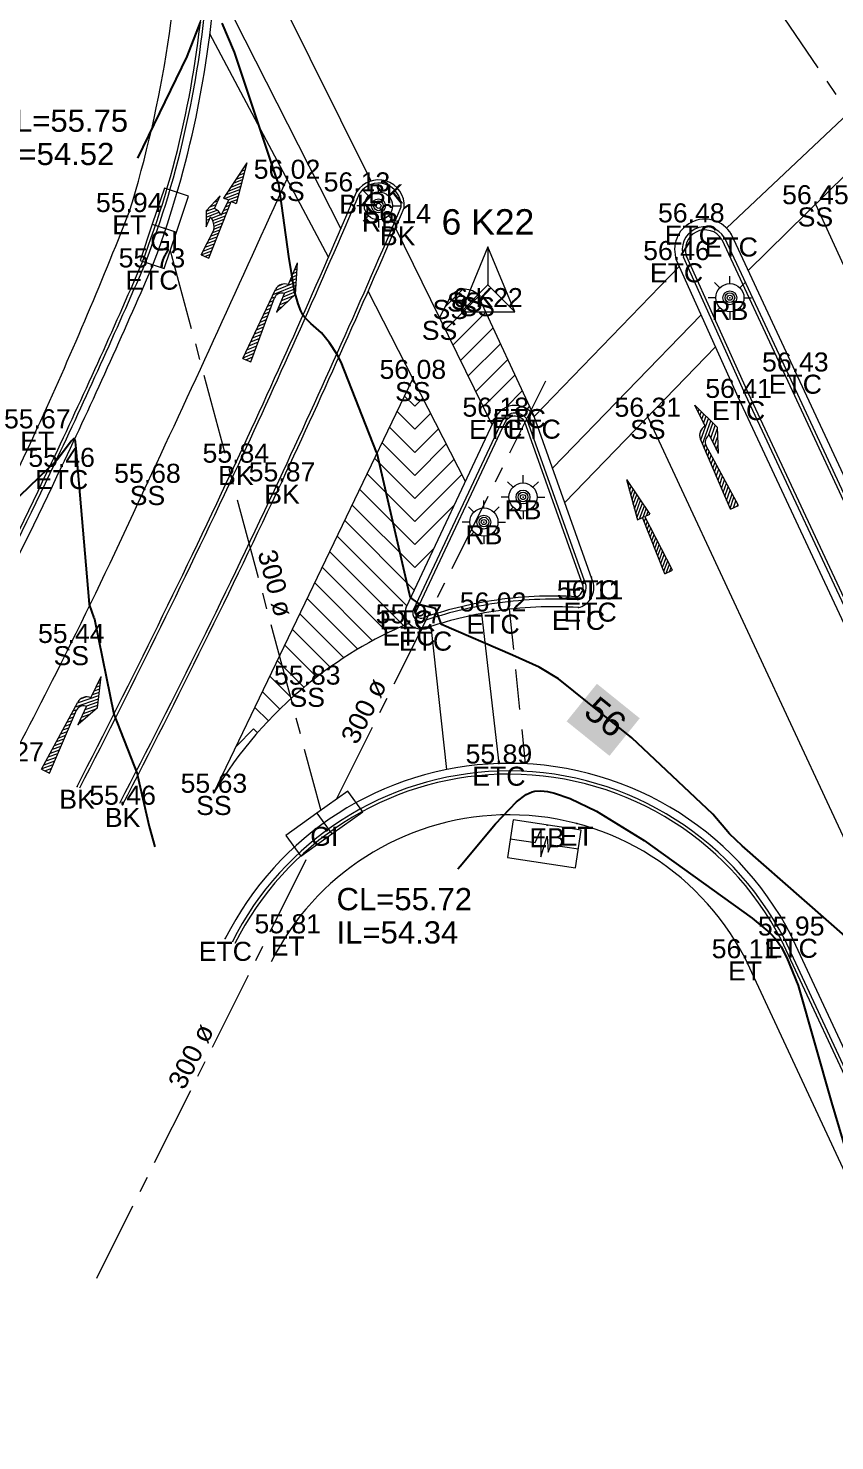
# Model space of a CAD drawing. Header units: metres. Extents: x -244 to 200, y -283 to 282.
# Drawn here: x -154.9 to -123.2, y -94.2 to -38.6 of the extents above; entities that cross this region are included whole.
import ezdxf
from ezdxf.enums import TextEntityAlignment as Align

# ---------------------------------------------------------------- set-up
doc = ezdxf.new("R2010")
doc.units = ezdxf.units.M
doc.linetypes.add('CENTER', pattern=[50.800000000000004, 31.75, -6.35, 6.35, -6.35])
doc.linetypes.add('DASHED2', pattern=[9.524999999999999, 6.35, -3.175])
for name, color, linetype, lineweight in [('CONTOURS', 1, 'Continuous', 0), ('CONTOURS @ 1', 1, 'Continuous', 0), ('CONTROL', 7, 'Continuous', 0), ('DESCRIPTIONS', 1, 'Continuous', 0), ('ELECTRICAL', 3, 'Continuous', 0), ('LEVELS', 1, 'Continuous', 0), ('POINTS', 1, 'Continuous', 0), ('ROAD_PAINT', 12, 'Continuous', 0), ('ROADS', 5, 'Continuous', 0), ('STORM_WATER', 1, 'Continuous', 0), ('SW_TEXT', 10, 'Continuous', 0)]:
    doc.layers.add(name, color=color, linetype=linetype, lineweight=lineweight)
doc.styles.add('Arial', font='arial.ttf', dxfattribs={"height": 1.68})
doc.styles.add('DEFAULT$0$', font='Arial', dxfattribs={"height": 2.4})

msp = doc.modelspace()

# ---------------------------------------------------------------- hatches: boundary and pattern name
at = {"layer": 'ROAD_PAINT', "linetype": 'Continuous', "lineweight": 0}
h = msp.add_hatch(dxfattribs=at)
h.set_pattern_fill('LT124 RAILW', color=2, scale=0.4999999999999992, style=0)
h.set_pattern_definition([(45, (0, 0), (1.110223024625155e-16, 0.9071423681210233), [8.980258899999987, -8.980258899999987]), (135, (0, 0), (-1.110223024625155e-16, -0.9071423681210233), [8.980258899999987, -8.980258899999987])])
edge = h.paths.add_edge_path(flags=0)
edge.add_line((-138.7249052482585, -50.03393966751173), (-136.6594586922748, -54.24195728338464))
edge.add_line((-136.6594586922748, -54.24195728338466), (-136.512605248332, -53.92973966710269))
edge.add_arc((-135.7525660339163, -54.36332490603588), 0.8750175808922274, 78.94666040782931, 150.296216223342, ccw=False)
edge.add_arc((-135.7525660339163, -54.3633249060358), 0.8750175808921522, 30.316283983040307, 78.94666040782641, ccw=False)
edge.add_line((-134.9972052483353, -53.92163966689259), (-137.2414052484528, -49.10073966812342))
edge.add_arc((-137.7205500734917, -49.63744726088156), 0.7194684172955766, 48.24316844879576, 143.5543310239629)
edge.add_line((-138.2993052483725, -49.21003966731951), (-138.7249052482585, -50.03393966751173))
at = {"layer": 'ROAD_PAINT', "linetype": 'Continuous', "lineweight": 0, "ltscale": 0.1}
h = msp.add_hatch(dxfattribs=at)
h.set_pattern_fill('LT124 RAILW', color=2, scale=0.5, style=0)
h.set_pattern_definition([(45, (0, 0), (1.110223024625157e-16, 0.9071423681210248), [8.9802589, -8.9802589]), (135, (0, 0), (-1.110223024625157e-16, -0.9071423681210248), [8.9802589, -8.9802589])])
edge = h.paths.add_edge_path(flags=0)
edge.add_line((-147.6073052482534, -68.7330396687612), (-139.7764052483544, -52.44363966723904))
edge.add_line((-139.7764052483544, -52.44363966723905), (-137.7092522285749, -56.47386977172552))
edge.add_line((-137.7092522285749, -56.47386977172552), (-140.0398052484016, -61.42873966740444))
edge.add_arc((-139.4454615717853, -61.65156951199062), 0.6347421094996513, 159.4480990928167, 220.5163993760399)
edge.add_arc((-133.5948024572563, -77.11227240246156), 16.32671968502015, 112.8241539888238, 129.2858108111243)
edge.add_arc((-133.5948024572568, -77.11227240246036), 16.32671968501891, 129.2858108111255, 149.1213110207184)

# ---------------------------------------------------------------- linework, layer by layer
at = {"layer": 'CONTOURS', "color": 1, "linetype": 'Continuous', "lineweight": -3, "flags": 128}
for points in [[(-148.1478938801301, -38.4056441844441), (-148.6727665428989, -39.75179672706872), (-150.6137378195563, -43.74940255144611)], [(-121.908464466338, -75.1220311424695), (-126.8150369895884, -70.81774819875136), (-127.3104039460304, -70.34394431952387), (-127.9592190233598, -69.57763654645532), (-131.1599480275763, -66.57227050885558), (-134.0462526864212, -64.24739718483761), (-134.7971597420911, -63.78541505848989), (-135.8470514459768, -63.31924928305671), (-138.6533182192215, -62.1072488729842), (-138.8863019875571, -61.48538205865771), (-139.4784101325204, -61.3375796508044), (-139.8098092699802, -61.08633638126776), (-139.8666111618077, -61.06052055442706), (-139.9072087816021, -60.90634909644723), (-141.1860023577901, -55.37580469623208), (-141.203731687885, -55.33024320006371), (-142.5921380796426, -51.78443619748577), (-142.7495819079195, -51.47963482374325), (-143.0615520734136, -51.02147360192612), (-143.3772542043444, -50.62751364801079), (-143.788846082447, -50.25881092436612), (-144.0386108555977, -50.01423816988245), (-144.1117656021452, -49.91766940709203), (-144.1878067368525, -49.7670387942344), (-144.2938246669655, -49.48850927595049), (-144.4291280517864, -48.99249923508614), (-144.6614462029902, -47.62597501650453), (-145.0551020183703, -44.78119878331199), (-145.1441467768309, -44.54659301834181), (-146.7920766778989, -39.57925761770457), (-147.2774666266632, -38.4374587922357)], [(-138.0105097280903, -71.72379069495946), (-137.9122344643547, -71.62126367213205), (-136.5253544191364, -69.95346379466355), (-135.699351743664, -69.08809465169907), (-135.317011363768, -68.80291611980647), (-135.0834682085479, -68.69508561491966), (-134.9747372274215, -68.67038255184889), (-134.7383232909633, -68.65925370901823), (-134.4783897675079, -68.68433485738933), (-134.1970412430237, -68.74306282354519), (-133.5785175348283, -68.95120650995523), (-132.542734114104, -69.45169380260631), (-130.6687398552458, -70.61701902002096), (-126.4223371251719, -73.67349986173213), (-125.7205805471604, -74.24896508734673), (-125.4840713129233, -74.49379910156131), (-125.2784928902402, -74.79503592383116), (-125.0467297610085, -75.23498567286879), (-124.6108147268533, -76.31431400030851), (-123.2965365860218, -80.91700963675976), (-121.9572152710898, -85.41584971221164)]]:
    msp.add_lwpolyline(points, dxfattribs=at)
at = {"layer": 'CONTOURS', "color": 6, "linetype": 'Continuous', "lineweight": -3, "flags": 128}
for points in [[(-152.3146040317588, -61.84304352337494), (-152.5029104572532, -61.32616571057588), (-152.5189932751164, -61.15359617304057), (-153.0241778328054, -55.18039843579754), (-153.0501646969788, -54.91863328451291), (-153.0672103934703, -54.84973564278334), (-153.0775061889217, -54.82542978134006), (-153.0890998636605, -54.80870913621038), (-153.1020783535641, -54.80019113887101), (-153.1155951470791, -54.8000370436348), (-153.1320273479433, -54.80660544196144), (-153.1511505908857, -54.81939169717953), (-153.1727405106431, -54.83789117028937), (-153.2224229195999, -54.8900112202391), (-153.3740902181162, -55.08496801787987), (-153.7770185374029, -55.63051422778517), (-155.2471627106425, -57.04304736573249), (-156.4938364893897, -58.18721268279478)], [(-152.3146040317588, -61.84304352337494), (-152.2905282692373, -61.96416906779632), (-151.5425544586615, -65.64099608175457), (-150.615618304706, -68.01695948652923), (-150.608953569732, -68.05216993391514), (-150.1524118170055, -70.06382931489497), (-149.9289725515118, -70.86050639068708)]]:
    msp.add_lwpolyline(points, dxfattribs=at)
at = {"layer": 'CONTOURS', "color": 18, "linetype": 'Continuous', "lineweight": 0}
msp.add_solid([(-132.5291390032689, -64.44216211788068), (-133.7210012552989, -65.92184599364133), (-130.8429088656744, -65.80039415795146), (-132.0347711177043, -67.28007803371209)], dxfattribs=at)
at = {"layer": 'CONTROL', "color": 1, "linetype": 'Continuous', "lineweight": 0}
for p, q in [((-136.818110248846, -47.24363966612145), (-137.8787652488472, -49.80430466656014)), ((-135.757435248849, -49.80430466656014), (-136.818110248846, -47.24363966612145)), ((-136.818110248846, -47.24363966612145), (-136.8181052488508, -48.74363966612145)), ((-136.8181052488508, -48.74363966612145), (-137.8787652488472, -49.80430466656014)), ((-136.8181052488508, -48.74363966612145), (-135.757435248849, -49.80430466656014)), ((-137.8787652488472, -49.80430466656014), (-135.757435248849, -49.80430466656014))]:
    msp.add_line(p, q, dxfattribs=at)
msp.add_point((-136.8181052488508, -48.74363966612145), dxfattribs=at)
at = {"layer": 'ELECTRICAL', "color": 2, "linetype": 'Continuous', "lineweight": 0}
for p, q in [((-141.7332687334955, -45.02749029296491), (-141.5215137334955, -45.23924029296492)), ((-141.1288437334955, -45.07658529296491), (-141.1288437334955, -44.77712529296492)), ((-140.5244137334955, -45.0274852929649), (-140.7361637334955, -45.23923529296491)), ((-141.6841687334955, -45.6319152929649), (-141.9836287334955, -45.6319152929649)), ((-141.5215137334955, -46.02458529296491), (-141.7332687334955, -46.23634029296491)), ((-140.7361637334955, -46.02459029296492), (-140.5244137334955, -46.23634029296491)), ((-140.5735137334955, -45.6319152929649), (-140.2740537334955, -45.6319152929649)), ((-141.1288437334955, -46.18724029296492), (-141.1288437334955, -46.4867002929649)), ((-127.8992302490755, -48.64491466435494), (-127.6874752490755, -48.85666466435494)), ((-127.2948052490756, -48.69400966435494), (-127.2948052490756, -48.39454966435494)), ((-126.6903752490756, -48.64490966435493), (-126.9021252490756, -48.85665966435493)), ((-127.8501302490755, -49.24933966435492), (-128.1495902490755, -49.24933966435492)), ((-126.7394752490756, -49.24933966435492), (-126.4400152490756, -49.24933966435492)), ((-127.6874752490755, -49.64200966435496), (-127.8992302490755, -49.85376466435496)), ((-127.2948052490756, -49.80466466435495), (-127.2948052490756, -50.10412466435494)), ((-126.9021252490756, -49.64201466435496), (-126.6903752490756, -49.85376466435496)), ((-136.0430302482441, -56.4889146681212), (-135.8312752482441, -56.70066466812121)), ((-135.4386052482441, -56.53800966812121), (-135.4386052482441, -56.23854966812121)), ((-134.8341752482442, -56.4889096681212), (-135.0459252482441, -56.7006596681212)), ((-136.9785052484877, -57.52380966802883), (-136.9785052484877, -57.22434966802882)), ((-135.9939302482441, -57.09333966812119), (-136.2933902482441, -57.09333966812119)), ((-134.8832752482441, -57.09333966812119), (-134.5838152482442, -57.09333966812119)), ((-137.5829302484876, -57.47471466802882), (-137.3711752484876, -57.68646466802882)), ((-136.3740752484877, -57.47470966802881), (-136.5858252484877, -57.68645966802881)), ((-135.8312752482441, -57.48600966812121), (-136.0430302482441, -57.69776466812121)), ((-135.4386052482441, -57.64866466812121), (-135.4386052482441, -57.9481246681212)), ((-135.0459252482441, -57.48601466812121), (-134.8341752482442, -57.69776466812121)), ((-137.5338302484876, -58.0791396680288), (-137.8332902484876, -58.0791396680288)), ((-136.4231752484876, -58.0791396680288), (-136.1237152484876, -58.0791396680288)), ((-137.3711752484876, -58.47180966802883), (-137.5829302484876, -58.68356466802882)), ((-136.9785052484877, -58.63446466802882), (-136.9785052484877, -58.93392466802881)), ((-136.5858252484877, -58.47181466802883), (-136.3740752484877, -58.68356466802882)), ((-135.8273090402878, -69.80127122834033), (-136.0486387798236, -71.28516079276943)), ((-133.147301456694, -70.20100810542996), (-135.8273090402878, -69.80127122834033)), ((-135.9379735412478, -70.54321353790834), (-134.9659587672088, -70.68834618637189)), ((-134.9659587672088, -70.68834618637189), (-134.7322913491805, -70.2024511718349)), ((-134.7322913491805, -70.2024511718349), (-134.7307991432278, -71.25543239443387)), ((-134.7307991432278, -71.25543239443387), (-134.4893027399545, -70.44620967919677)), ((-134.4893027399545, -70.44620967919677), (-134.4508810148288, -71.07454261495884)), ((-133.36863119623, -71.68489766985915), (-133.147301456694, -70.20100810542996)), ((-134.4508810148288, -71.07454261495884), (-134.3318602390168, -70.7828696257652)), ((-134.3318602390168, -70.7828696257652), (-133.257965957654, -70.942950414998)), ((-136.0486387798236, -71.28516079276943), (-133.36863119623, -71.68489766985915))]:
    msp.add_line(p, q, dxfattribs=at)
for centre, radius in [((-141.1288437334955, -45.6319152929649), 0.5553299999999872), ((-141.1288437334955, -45.6319152929649), 0.2728699999999953), ((-141.1288437334955, -45.6319152929649), 0.1905750000000117), ((-141.1288437334955, -45.6319152929649), 0.1010050000000047), ((-127.2948052490756, -49.24933966435492), 0.5553300000000018), ((-127.2948052490756, -49.24933966435492), 0.2728700000000099), ((-127.2948052490756, -49.24933966435492), 0.1905749999999971), ((-127.2948052490756, -49.24933966435492), 0.1010050000000192), ((-135.4386052482441, -57.09333966812119), 0.5553299999999872), ((-135.4386052482441, -57.09333966812119), 0.2728699999999953), ((-135.4386052482441, -57.09333966812119), 0.1905750000000117), ((-135.4386052482441, -57.09333966812119), 0.1010050000000047), ((-136.9785052484877, -58.0791396680288), 0.5553300000000163), ((-136.9785052484877, -58.0791396680288), 0.2728700000000244), ((-136.9785052484877, -58.0791396680288), 0.1905750000000407), ((-136.9785052484877, -58.0791396680288), 0.1010050000000338)]:
    msp.add_circle(centre, radius, dxfattribs=at)
at = {"layer": 'POINTS', "color": 1, "linetype": 'Continuous', "lineweight": 0}
for p in [(-144.7291831583352, -44.56735566351563), (-140.8396052482276, -44.65453966753557), (-141.9754052484059, -45.06423966726288), (-123.9259650308159, -45.56885031377897), (-150.9399052484587, -45.87593966815621), (-141.0547052489055, -45.76913966797292), (-149.5600052489099, -46.51493966812268), (-140.3729052483468, -46.31563966814429), (-128.8130052482447, -46.28293966827914), (-127.238729239536, -46.75272790621966), (-129.3957839976138, -47.76681464305148), (-150.0469052482513, -48.0564396684058), (-137.7299052494855, -48.91803966835141), (-136.8181052500222, -48.74363966472447), (-138.2993052495585, -49.21003966592252), (-137.2414052496315, -49.10073966812342), (-127.2948052496722, -49.24933966295794), (-138.7249052494299, -50.03393966751173), (-124.7178052483141, -52.15233966801316), (-139.7764052495404, -52.44363966491073), (-126.9515052484785, -53.19143966725096), (-135.584805248378, -53.50453966762871), (-134.9972052483353, -53.92163966689259), (-154.5594052484012, -54.38893966656178), (-136.512605248332, -53.92973966710269), (-130.524305249608, -53.93253966839984), (-153.603205248357, -55.90633966680616), (-146.7436052483681, -55.74053966812789), (-150.2231052490824, -56.53363966615871), (-144.9261052483926, -56.47633966850117), (-135.4386052488262, -57.09333966812119), (-136.9785052490697, -58.0791396680288), (-132.7477052485192, -60.24463966721669), (-132.7966052484189, -61.12263966770843), (-140.0398052484016, -61.42873966740444), (-136.6165052484794, -61.5968396672979), (-133.2529052483515, -61.44573966832832), (-139.9280052483664, -62.06393966823816), (-139.2766052485167, -62.26343966787681), (-153.2212052488685, -62.83613966964185), (-143.9327052495501, -64.47543966816738), (-136.3876052496053, -67.58063966827467), (-152.9967052484717, -68.48503966722637), (-147.6073052494249, -68.73303967015818), (-151.2003052483997, -69.2029396686703), (-143.2604052495153, -69.9464396671392), (-134.4873052490803, -70.00113966548815), (-133.3230030288178, -69.94436254212633), (-147.1582052490921, -74.47303966851905), (-144.6992212105179, -74.2628977894783), (-124.8802052488609, -74.35213966714218), (-126.6982265104089, -75.24495245004073)]:
    msp.add_point(p, dxfattribs=at)
at = {"layer": 'ROAD_PAINT', "color": 7, "linetype": 'Continuous', "lineweight": 0}
for p, q in [((-141.4219117789191, -44.65568113289104), (-147.5100211861914, -32.3843514865928)), ((-147.5650052483543, -36.75943966815248), (-142.6093782823055, -46.53912472672125)), ((-143.091345940527, -47.64836059846755), (-147.7651928963613, -38.85618919562673)), ((-127.424042774043, -46.50984899896235), (-121.8155052484508, -41.22163966763765)), ((-126.5762297232481, -48.17174735674886), (-121.1929729925672, -42.88470450126248)), ((-140.4555133762848, -46.50810189271663), (-136.6594586922748, -54.24195728338466)), ((-129.2844977469661, -48.01379391186408), (-134.9972052483353, -53.92163966689259)), ((-141.5399632196396, -49.00531441561429), (-137.7092522285749, -56.47386977172549)), ((-138.7249052482585, -50.03393966751173), (-138.2993052483725, -49.21003966731951)), ((-137.2414052484528, -49.10073966812342), (-134.9972052483353, -53.92163966689259)), ((-134.2717685382021, -55.96073116223955), (-128.4271654737872, -49.91648447261762)), ((-133.7913322916724, -57.31116387493601), (-127.8593785206303, -51.1765826983439)), ((-147.6073052482534, -68.7330396687612), (-139.7764052483544, -52.44363966723904)), ((-120.3519052482661, -75.78693966753781), (-130.5243052484293, -53.93253966839984)), ((-137.0658884691543, -61.67419022165687), (-136.3876052484338, -67.58063966827469)), ((-138.4429999294285, -67.81777471294684), (-139.0522427126593, -62.18714182649211)), ((-152.4515649769399, -64.99664769334724), (-152.047280692476, -64.15817729431545)), ((-152.1858052484968, -65.38313966756687), (-152.047280692476, -64.15817729431545)), ((-152.1750572673573, -64.42318110436938), (-152.0732238150417, -64.38760750638549)), ((-152.1035899129714, -64.27496049958053), (-152.0587109344653, -64.25928095351894)), ((-153.0617815191266, -65.34924703933814), (-152.1457781108185, -65.02921930895798)), ((-152.9798361893154, -65.19736570287114), (-152.1312677570182, -64.9008979965315)), ((-152.8067688073814, -65.00638013477102), (-152.8676347370533, -65.04796918476427)), ((-152.8323743860362, -65.02259461717763), (-152.6539225807087, -64.96024820479185)), ((-152.739117072184, -64.97707943570843), (-152.8067688073814, -65.00638013477102)), ((-152.6671439894347, -64.9611329145477), (-152.739117072184, -64.97707943570843)), ((-152.5934511953587, -64.95911397616668), (-152.6671439894347, -64.9611329145477)), ((-152.5207151798144, -64.97109490170207), (-152.5934511953587, -64.95911397616668)), ((-152.4515649769399, -64.99664769334724), (-152.5207151798144, -64.97109490170207)), ((-152.3894618572929, -64.86784815917596), (-152.1167574032187, -64.77257668410498)), ((-152.3179945029065, -64.71962755438722), (-152.102244522642, -64.64425013123846)), ((-152.2465271485204, -64.57140694959833), (-152.0877341688423, -64.51592881881173)), ((-154.3887351075541, -67.80869297981552), (-152.9605378810417, -65.16160142760894)), ((-154.0743087079319, -67.96029958649699), (-153.0155571000211, -65.48281321264783)), ((-153.2256747055254, -65.65301495271262), (-153.0644505869975, -65.59668744533951)), ((-153.1437268489371, -65.50112837580521), (-152.9967891688295, -65.44979653552646)), ((-152.9950401758927, -65.44638351399887), (-153.0202623473934, -65.49326827182837)), ((-152.9618399321965, -65.40476000512263), (-152.9950401758927, -65.44638351399887)), ((-152.9217431511592, -65.36972993065712), (-152.9618399321965, -65.40476000512263)), ((-152.9195169105002, -65.1003422361159), (-152.9605378810417, -65.16160142760894)), ((-152.9569203325196, -66.04473569213694), (-152.6183322442808, -65.34251673294789)), ((-152.1858052484968, -65.38313966756687), (-152.9569203325196, -66.04473569213694)), ((-152.8760345262244, -65.34243063772772), (-152.9217431511592, -65.36972993065712)), ((-152.8676347370533, -65.04796918476427), (-152.9195169105002, -65.1003422361159)), ((-152.8261795422053, -65.32373145585527), (-152.8760345262244, -65.34243063772772)), ((-152.7737905058668, -65.31424361717566), (-152.8261795422053, -65.32373145585527)), ((-152.7205519611965, -65.31425933727756), (-152.7737905058668, -65.31424361717566)), ((-152.7468036827765, -65.60896166400005), (-152.2444434036394, -65.43345006818392)), ((-152.6681655713414, -65.32378485018803), (-152.7205519611965, -65.31425933727756)), ((-152.6753338016136, -65.46073581877127), (-152.1748013451949, -65.28586717425071)), ((-152.6183322442808, -65.34251673294789), (-152.6681655713414, -65.32378485018803)), ((-152.6513810389964, -65.32911993231431), (-152.1602909913954, -65.15754586182419)), ((-153.4715132217347, -66.10866420255383), (-153.2501475437441, -66.03132480089995)), ((-153.3895653651468, -65.95677762564671), (-153.1882468736442, -65.8864421887533)), ((-153.3076200353363, -65.80489628917935), (-153.1263487303207, -65.74156481704627)), ((-152.8897383915487, -65.90540287357805), (-152.7291148754885, -65.84928955871257)), ((-152.8182710371623, -65.7571822687891), (-152.4867765193446, -65.64137107683665)), ((-153.7992970677554, -66.71619478886248), (-153.4977478842551, -66.61083700139068)), ((-153.7173492111679, -66.56430821195515), (-153.4358497409315, -66.46595962968368)), ((-153.6354038813563, -66.41242687548818), (-153.3739463571675, -66.32108478475388)), ((-153.5534585515457, -66.26054553902102), (-153.3120456870681, -66.17620217260679)), ((-154.1270809137761, -67.32372537517092), (-153.7453455111029, -67.19035696909782)), ((-154.0451355839652, -67.1718440387039), (-153.6834448410024, -67.04547435695086)), ((-153.9631877273777, -67.01995746179685), (-153.621546697679, -66.90059698524426)), ((-153.8812423975667, -66.8680761253296), (-153.5596485543551, -66.75571961353738)), ((-154.3887351075541, -67.80869297981552), (-154.0743087079319, -67.96029958649699)), ((-154.3729194299861, -67.77937462501227), (-153.9310424678495, -67.62499432465839)), ((-154.2909715733981, -67.6274880481054), (-153.8691417977496, -67.48011171251163)), ((-154.2691273051372, -67.86636413299694), (-153.992940611173, -67.76987169636516)), ((-154.2090262435874, -67.4756067116381), (-153.8072436544261, -67.33523434080485)), ((-154.120906700356, -67.93783148738692), (-154.054838754497, -67.9147490680721))]:
    msp.add_line(p, q, dxfattribs=at)
at = {"layer": 'ROAD_PAINT', "color": 2, "linetype": 'Continuous', "lineweight": 0}
for p, q in [((-146.3065052484235, -43.94313966762275), (-147.2248495683572, -45.32432206835234)), ((-146.7296760792199, -44.57958354196625), (-146.4449846954586, -44.47119771628516)), ((-146.3065052484235, -43.94313966762275), (-146.7272582859664, -45.54750496125575)), ((-146.6257768346917, -44.4233215410603), (-146.410986130451, -44.34154784099223)), ((-146.5218775901635, -44.26705954015464), (-146.376985333615, -44.21189298978652)), ((-146.4179761138059, -44.11079256333615), (-146.3429867686073, -44.08224311449356)), ((-146.3140768692773, -43.95453056243039), (-146.308980995858, -43.95259049511679)), ((-147.1452680814203, -45.20463377741811), (-146.5809956028005, -44.98980768153776)), ((-147.0413688368922, -45.04837177651228), (-146.5469898300517, -44.86015506216071)), ((-146.9374745682767, -44.89210754377761), (-146.5129890332151, -44.73050021095508)), ((-146.8335753237485, -44.73584554287195), (-146.4789904682077, -44.60085033566221)), ((-147.3651996373575, -45.23746354918562), (-147.9065476773355, -45.83142721380148)), ((-147.8087812712606, -47.69227002520779), (-146.9262947989224, -45.4582318040944)), ((-147.7620266298025, -45.67285435534247), (-147.5189838097198, -45.58032882231906)), ((-147.5991342508549, -45.49413700366969), (-147.4558565284589, -45.43958512809399)), ((-147.5883825302704, -45.73505483157945), (-147.3651996373575, -45.23746354918562)), ((-147.4362446159906, -45.31541244425529), (-147.3927314790274, -45.29884640978178)), ((-147.3207761313499, -45.99853013757835), (-147.0258130554007, -45.41359522551388)), ((-147.0258130554007, -45.41359522551388), (-147.2248495683572, -45.32432206835234)), ((-147.19190404955, -45.33909900769154), (-146.6149941678079, -45.1194575568306)), ((-147.0855242833337, -45.53201113660804), (-146.9324102252738, -45.47371856242861)), ((-147.0511653312385, -45.40222405712028), (-146.6489949646443, -45.2491124080364)), ((-146.7272582859664, -45.54750496125575), (-146.9262947989224, -45.4582318040944)), ((-146.9104266129269, -45.46534910654911), (-146.6829935296519, -45.37876228332942)), ((-146.7696878946159, -45.52847415597807), (-146.7169993024012, -45.5084149027061)), ((-147.9065476773355, -45.83142721380148), (-147.9142295539232, -46.46153810387428)), ((-147.9142295539232, -46.46153810387428), (-147.7356832395929, -46.06346507795946)), ((-147.9095702767912, -46.07914882326614), (-147.3964367259096, -45.88379200262007)), ((-147.908136289024, -45.96189671901019), (-147.483405690743, -45.80019608733524)), ((-147.9067095089985, -45.84464735883832), (-147.5821088591508, -45.72106754063128)), ((-147.6742212693998, -46.15511723150878), (-147.7356832395929, -46.06346507795946)), ((-147.6977942875909, -46.11523315773942), (-147.3324410658711, -45.97613828919059)), ((-147.6465829295938, -46.21244247322676), (-147.1494627490584, -46.02317803108244)), ((-147.505911687684, -45.78325196892349), (-147.5883825302704, -45.73505483157945)), ((-147.4325311018577, -45.84440020782082), (-147.505911687684, -45.78325196892349)), ((-147.3702495067541, -45.91682157463924), (-147.4325311018577, -45.84440020782082)), ((-147.3207761313499, -45.99853013757835), (-147.3702495067541, -45.91682157463924)), ((-147.3040259160518, -45.96531613456414), (-147.0951982460701, -45.88581676778987)), ((-147.2311920384792, -45.82088113524541), (-147.0409364871662, -45.74844829675551)), ((-147.1583581609064, -45.6764461359267), (-146.9866769600909, -45.61108480163396)), ((-148.1073360406949, -47.55836028946584), (-147.6157342313875, -46.58346728147199)), ((-147.9138600564386, -46.43090462377854), (-147.8977363381366, -46.42476610810546)), ((-147.9124260686714, -46.31365251952266), (-147.8346112887055, -46.28402738979322)), ((-147.9109992886458, -46.19640315935069), (-147.7714862392738, -46.14328867148092)), ((-147.6303627562605, -46.25638024618127), (-147.6742212693998, -46.15511723150878)), ((-147.6681925598319, -46.68749833889946), (-147.3665125287585, -46.5726447074782)), ((-147.6055592462633, -46.36390746180237), (-147.6303627562605, -46.25638024618127)), ((-147.6157342313875, -46.58346728147199), (-147.6006286992854, -46.47415226569166)), ((-147.6138233904845, -46.31667664348527), (-147.2037245079624, -46.16054650211687)), ((-147.6086137193431, -46.54810970986341), (-147.3122457939417, -46.43527846827262)), ((-147.6006286992854, -46.47415226569166), (-147.6055592462633, -46.36390746180237)), ((-147.6002292366973, -46.42820733282016), (-147.2579862668667, -46.29791497315109)), ((-147.9595253260394, -47.26524554391583), (-147.5835600766299, -47.12210640796103)), ((-147.8866941925501, -47.12080333685535), (-147.5292983177261, -46.98473793692663)), ((-147.8138603149777, -46.97636833753661), (-147.4750338147381, -46.84737667363416)), ((-147.7410264374047, -46.83193333821816), (-147.4207720558336, -46.71000820259974)), ((-148.1073360406949, -47.55836028946584), (-147.8087812712606, -47.69227002520779)), ((-148.1051930811845, -47.55411554255336), (-147.6920863385224, -47.39683614228782)), ((-148.0323592036121, -47.40968054323474), (-147.6378218355344, -47.25947487899533)), ((-147.9707323059405, -47.61963068905435), (-147.7463480974267, -47.53420461332232)), ((-147.8299886117159, -47.68275797031236), (-147.8006076245018, -47.67156810844381)), ((-144.6765076880205, -48.73313414031963), (-144.3149990270932, -47.87535218621269)), ((-144.5570697453083, -48.44973370495724), (-144.3453932739789, -48.36357755955693)), ((-144.4931640517731, -48.29809930001989), (-144.3373691934422, -48.23468797998648)), ((-144.4292560988084, -48.14645953394535), (-144.3293451129048, -48.10579840041648)), ((-144.3916052483474, -49.10573966801167), (-144.3149990270932, -47.87535218621269)), ((-144.3653504052728, -47.9948251290081), (-144.321318772939, -47.97690345970892)), ((-145.2681764050662, -49.11604229695896), (-144.3694677750186, -48.7502516594049)), ((-145.1939905675332, -48.96022368781892), (-144.3614436944815, -48.62136207983469)), ((-145.1386382701561, -48.86028324719009), (-145.1765194294249, -48.92353217080917)), ((-145.0894618215819, -48.80536172740884), (-145.1386382701561, -48.86028324719009)), ((-145.0307694853897, -48.76075769007489), (-145.0894618215819, -48.80536172740884)), ((-145.0555252528908, -48.77824217100495), (-144.8804427411439, -48.70698042781567)), ((-144.9646805942297, -48.72808435682017), (-145.0307694853897, -48.76075769007489)), ((-144.8936027523057, -48.70853041693483), (-144.9646805942297, -48.72808435682017)), ((-144.8201053874587, -48.70279967776263), (-144.8936027523057, -48.70853041693483)), ((-144.8593120426327, -49.07525519531963), (-144.3774941149847, -48.87914660011216)), ((-144.7468579443558, -48.71109923274125), (-144.8201053874587, -48.70279967776263)), ((-144.6765076880205, -48.73313414031963), (-144.7468579443558, -48.71109923274125)), ((-144.620975438844, -48.60136810989439), (-144.3534196139448, -48.49247250026441)), ((-146.4694789330447, -51.63924510217375), (-145.1765194294249, -48.92353217080917)), ((-146.1478107002688, -51.77481085002971), (-145.2152785513779, -49.24710883215921)), ((-145.4165503395616, -49.42768487637677), (-145.258370243965, -49.36330272171376)), ((-145.342362242599, -49.27186090609909), (-145.1981986279381, -49.2131881537367)), ((-145.1966238859454, -49.20969131517934), (-145.21945084763, -49.25778776278396)), ((-145.1655638078576, -49.16644730724938), (-145.1966238859454, -49.20969131517934)), ((-145.1272836268575, -49.12944074419369), (-145.1655638078576, -49.16644730724938)), ((-145.1283935141793, -49.80536158295345), (-144.8256300106526, -49.08696919638879)), ((-144.3916052483474, -49.10573966801167), (-145.1283935141793, -49.80536158295345)), ((-145.0830090773111, -49.09987228041302), (-145.1272836268575, -49.12944074419369)), ((-145.0341599641556, -49.07868400586842), (-145.0830090773111, -49.09987228041302)), ((-144.9823157366446, -49.06656764151798), (-145.0341599641556, -49.07868400586842)), ((-145.004414118914, -49.51118526179242), (-144.6791782273599, -49.37881282368784)), ((-144.9291440689534, -49.06389993826254), (-144.9823157366446, -49.06656764151798)), ((-144.940508425379, -49.35955085685497), (-144.4476330559657, -49.15894168322036)), ((-144.8763441470986, -49.07077289180435), (-144.9291440689534, -49.06389993826254)), ((-144.8766004724145, -49.20791109078057), (-144.3855181955211, -49.00803617968236)), ((-144.8256300106526, -49.08696919638879), (-144.8763441470986, -49.07077289180435)), ((-145.7132959491227, -50.05096467407467), (-145.4764411265939, -49.95456048517061)), ((-145.6391101115896, -49.89514606493444), (-145.4219239707937, -49.80674738459071)), ((-145.5649220146274, -49.73932209465702), (-145.3674045555649, -49.65892892287374)), ((-145.4907361770947, -49.58350348551667), (-145.3128873997648, -49.51111582229358)), ((-145.0683198124497, -49.66281966672984), (-144.9107287598904, -49.59868170472624)), ((-146.0100415586843, -50.67424447177281), (-145.694519629789, -50.54582135033587)), ((-145.9358557211512, -50.5184258626326), (-145.6400002145597, -50.39800288861878)), ((-145.8616676241892, -50.36260189235506), (-145.5854830587599, -50.25018978803866)), ((-145.7874817866555, -50.20678328321496), (-145.5309605418223, -50.102378946888)), ((-146.3067871682458, -51.29752426947078), (-145.9125905124178, -51.13707911379295)), ((-146.2326013307126, -51.1417056603306), (-145.8580733566183, -50.98926601321291)), ((-146.1584154931795, -50.98588705119045), (-145.8035539413889, -50.84144755149565)), ((-146.0842273962175, -50.83006308091311), (-145.7490367855889, -50.69363445091585)), ((-146.4694789330447, -51.63924510217375), (-146.1478107002688, -51.77481085002971)), ((-146.4551611027412, -51.6091668488884), (-146.0216270834464, -51.43271067609005)), ((-146.3809730057786, -51.4533428786111), (-145.9671076682177, -51.28489221437289)), ((-146.3471163372963, -51.69081431265801), (-146.0761442392464, -51.58052377666996)), ((-146.1954819323662, -51.75472000619761), (-146.1306613950467, -51.72833687724989)), ((-127.7981052482428, -54.34223966812715), (-128.669932120139, -53.47066650771993)), ((-128.2659935788371, -54.30930352548625), (-128.669932120139, -53.47066650771993)), ((-128.6136710551831, -53.58747291985047), (-128.5979730064523, -53.54260040997542)), ((-128.5422648195446, -53.73572297866628), (-128.5066414716485, -53.63390691918266)), ((-128.47085605929, -53.88397827896332), (-128.4153124614611, -53.72520818690885)), ((-128.3994498236514, -54.03222833777902), (-128.3239834512734, -53.81650945463517)), ((-128.3280435880128, -54.1804783965946), (-128.2326519164698, -53.90781596384257)), ((-128.4829648835399, -54.62332980121494), (-128.4205448991864, -54.44490371703631)), ((-128.4280906055099, -54.45579640615), (-128.4604610317404, -54.52202760486539)), ((-128.4381404597364, -54.84756335546495), (-128.1413229062818, -53.99911723156842)), ((-128.3837548836111, -54.39689778329171), (-128.4280906055099, -54.45579640615)), ((-128.3290649379692, -54.34747025675392), (-128.3837548836111, -54.39689778329171)), ((-128.3703992756276, -55.00628987946261), (-128.0499938960942, -54.09041849929467)), ((-128.2659935788371, -54.30930352548625), (-128.3290649379692, -54.34747025675392)), ((-128.130438897993, -54.672744272845), (-127.9586623612908, -54.18172500850205)), ((-128.0424161208422, -54.77348387333819), (-127.8673333511029, -54.27302627622782)), ((-127.9710073605878, -54.9217391736352), (-127.795288652077, -54.4194513021912)), ((-127.7981052482428, -54.34223966812715), (-127.7610704022094, -55.35759979769381)), ((-128.479693695307, -54.59319917849491), (-128.4850867597825, -54.66671941604702)), ((-128.4850867597825, -54.66671941604702), (-128.4764474399221, -54.73993183699999)), ((-128.4604610317404, -54.52202760486539), (-128.479693695307, -54.59319917849491)), ((-128.4764474399221, -54.73993183699999), (-128.4540904382962, -54.81018547067698)), ((-127.2734496891055, -57.57657814434638), (-128.4540904382962, -54.81018547067698)), ((-128.3026580915183, -55.16501640346), (-128.2512579057928, -55.01810261728141)), ((-128.2599997453878, -54.85675609590209), (-128.2671260292346, -54.90951731145292)), ((-128.2671260292346, -54.90951731145292), (-128.2647089798764, -54.96270580493599)), ((-128.2647089798764, -54.96270580493599), (-128.2528377639578, -55.01460808721038)), ((-128.2435632420411, -54.80611006750896), (-128.2599997453878, -54.85675609590209)), ((-128.2528377639578, -55.01460808721038), (-128.2318805255055, -55.06354817924537)), ((-128.2183429889769, -54.75922116640568), (-128.2435632420411, -54.80611006750896)), ((-128.1851599909249, -54.71758906910126), (-128.2183429889769, -54.75922116640568)), ((-128.1450696066496, -54.68254865918708), (-128.1851599909249, -54.71758906910126)), ((-128.0993689305498, -54.65524129531453), (-128.1450696066496, -54.68254865918708)), ((-127.7610704022094, -55.35759979769381), (-128.0993689305498, -54.65524129531453)), ((-127.8996011249488, -55.06998923245072), (-127.7836454986042, -54.73854520965975)), ((-126.9589608074464, -57.42510119137447), (-128.2371265758262, -55.05335374099033)), ((-128.2349143827935, -55.32374816893929), (-128.1785204060698, -55.16254728844761)), ((-128.1671731986844, -55.48247469293667), (-128.1037669921626, -55.30122951545872)), ((-128.0994320145752, -55.64120121693423), (-128.0290135782551, -55.43991174246987)), ((-128.0316883058502, -55.79993298241319), (-127.9542576397318, -55.57859921096216)), ((-127.8281948893101, -55.21823929126661), (-127.7720075866125, -55.05764164174388)), ((-127.9639471217412, -55.95865950641097), (-127.8795042258246, -55.71728143797352)), ((-127.8962059376321, -56.11738603040863), (-127.8047482873009, -55.85596890646564)), ((-127.8284647535233, -56.27611255440645), (-127.7300001148752, -55.99465365809279)), ((-127.7607210447983, -56.43484431988548), (-127.6552467009676, -56.13333588510394)), ((-131.3576052484568, -56.40483966749161), (-130.932179572744, -57.99128561346781)), ((-131.3576052484568, -56.40483966749161), (-130.4406525456982, -57.76755588372658)), ((-131.3375488854824, -56.47964171249303), (-131.326722281428, -56.4507359496545)), ((-131.2894184618293, -56.65912729155067), (-131.2526257911532, -56.56085816573702)), ((-131.2412880381765, -56.83861287060797), (-131.1785221483109, -56.67098305979264)), ((-127.6929798606891, -56.59357084388306), (-127.5804907624446, -56.27202335359659)), ((-127.6252386765801, -56.75229736788076), (-127.5057373485371, -56.41070558060759)), ((-127.5574949678551, -56.91102913335966), (-127.4309839346299, -56.54938780761884)), ((-127.4897537837462, -57.06975565735745), (-127.3562279961066, -56.68807527611129)), ((-131.193150461956, -57.01810112763846), (-131.1044207427657, -56.78110303857781)), ((-131.1450200383032, -57.19758670669599), (-131.0303170999233, -56.89122793263337)), ((-131.0968896146504, -57.37707228575344), (-130.9562206096486, -57.00135014871599)), ((-131.0487591909975, -57.55655786481082), (-130.8821169668063, -57.11147504277164)), ((-131.0006287673447, -57.73604344386828), (-130.8080155612612, -57.22159502155702)), ((-127.4220125996371, -57.22848218135502), (-127.281474582199, -56.82675750312234)), ((-127.3542714155278, -57.38720870535253), (-127.2067211682916, -56.96543973013347)), ((-127.2865277068032, -57.54594047083165), (-127.1319652297683, -57.10412719862578)), ((-127.1538181185223, -57.51895631143562), (-127.0572118158611, -57.24280942563697)), ((-130.9524983436919, -57.91552902292572), (-130.733916833689, -57.33172215290984)), ((-130.8518345649032, -57.95471475184414), (-130.659815428144, -57.44184213169504)), ((-130.7258019074655, -57.92613214035551), (-130.5857117853016, -57.55196702575058)), ((-130.6372633565165, -57.85704777562309), (-130.4406525456982, -57.76755588372658)), ((-130.5737826409736, -57.82815308102698), (-130.5116081424594, -57.6620919198062)), ((-127.2734496891055, -57.57657814434638), (-126.9589608074464, -57.42510119137447)), ((-127.0055680597082, -57.44755007580496), (-126.9824584019538, -57.38149165264827)), ((-130.932179572744, -57.99128561346781), (-130.7355687619257, -57.90179372157125)), ((-129.849463356456, -60.10925858647438), (-130.7355687619257, -57.90179372157125)), ((-130.6661294202989, -58.07479015319593), (-130.6068685563794, -57.91651098548878)), ((-129.5545471402284, -59.97502074862955), (-130.6372633565165, -57.85704777562309)), ((-130.6064569331325, -58.22344816603636), (-130.5402926955641, -58.04674174697747)), ((-130.5467795306959, -58.37210394157945), (-130.4737190720461, -58.17696759319555)), ((-130.4871070435293, -58.52076195441974), (-130.4071481265011, -58.30720059198164)), ((-130.4274345563628, -58.66941996726024), (-130.3405745029833, -58.43742643819989)), ((-130.3677620691963, -58.81807798010062), (-130.2739986421682, -58.56765719968839)), ((-130.30808958203, -58.96673599294109), (-130.2074299339204, -58.69788528320402)), ((-130.2484099422956, -59.11539668375448), (-130.1408540731052, -58.82811604469251)), ((-130.1887374551292, -59.26405469659477), (-130.0742782122899, -58.95834680618111)), ((-130.1290649679627, -59.41271270943529), (-130.0077095040421, -59.08857488969668)), ((-130.0693924807962, -59.56137072227575), (-129.941133643227, -59.21880565118521)), ((-130.0097199936296, -59.71002873511618), (-129.874560019709, -59.34903149740349)), ((-129.9500475064632, -59.85868674795654), (-129.8079841588938, -59.47926225889196)), ((-129.8903701040264, -60.0073425234996), (-129.7414154506461, -59.60949034240758)), ((-129.849463356456, -60.10925858647438), (-129.5545471402284, -59.97502074862955)), ((-129.8057469426706, -60.08936006431122), (-129.6748395898309, -59.73972110389611)), ((-129.6667185230704, -60.02607811025396), (-129.6082637290158, -59.86995186538456))]:
    msp.add_line(p, q, dxfattribs=at)
at = {"layer": 'ROAD_PAINT', "color": 7, "linetype": 'DASHED2', "lineweight": 0}
msp.add_line((-123.9259650294358, -45.56885031587232), (-118.2200052484041, -58.0085396678187), dxfattribs=at)
at = {"layer": 'ROAD_PAINT', "color": 7, "linetype": 'DASHED2', "lineweight": 0, "ltscale": 0.25}
msp.add_line((-135.9796442174359, -61.51070438571386), (-135.3513991212103, -67.5905217590319), dxfattribs=at)
at = {"layer": 'ROAD_PAINT', "color": 7, "linetype": 'Continuous', "lineweight": 0}
for centre, radius, start, end in [((-820.0932556307506, 258.259322193798), 740.1490574271569, 334.8296988033064, 335.8490000900867), ((-137.7205500734917, -49.63744726088154), 0.7194684172955749, 48.24316844879444, 143.5543310239636), ((-335.5807622732379, 27.77667153806883), 203.6312588803997, 333.5776349152201, 335.5414880227464), ((-133.5948024572571, -77.11227240246008), 16.3267196850185, 112.8241539888229, 129.2858108111252), ((-133.5948024572571, -77.11227240246008), 16.3267196850185, 129.2858108111252, 149.1213110207187)]:
    msp.add_arc(centre, radius, start, end, dxfattribs=at)
at = {"layer": 'ROAD_PAINT', "color": 7, "linetype": 'DASHED2', "lineweight": 0}
msp.add_arc((-335.5807622732379, 27.77667153806883), 203.6312588803997, 332.1041789108854, 333.5776349152201, dxfattribs=at)
at = {"layer": 'ROAD_PAINT', "color": 2, "linetype": 'Continuous', "lineweight": 0}
for p in [(-145.1283935141793, -49.80536158295345), (-127.7610704022094, -55.35759979769381)]:
    msp.add_point(p, dxfattribs=at)
at = {"layer": 'ROAD_PAINT', "color": 7, "linetype": 'Continuous', "lineweight": 0}
msp.add_point((-152.9569203325196, -66.04473569213694), dxfattribs=at)
at = {"layer": 'ROADS', "color": 1, "linetype": 'Continuous', "lineweight": 0}
for p, q in [((-127.615153525106, -46.95109652696195), (-125.1031086461599, -52.33168996272109)), ((-127.5046465818218, -46.8923114039904), (-124.9897841173812, -52.2789398760433)), ((-126.6788319209332, -53.0663258595064), (-129.1177661514707, -47.65356200595924)), ((-126.565218034456, -53.01419510627924), (-129.001703451862, -47.60686594098109)), ((-125.1031086461599, -52.33168996272109), (-119.2255248798734, -64.99653950509129)), ((-124.9897841173812, -52.2789398760433), (-119.1121661647172, -64.94386308224287)), ((-120.7581977338295, -65.74040058020807), (-126.6788319209332, -53.06632585950642)), ((-120.6448612693899, -65.68767596025617), (-126.565218034456, -53.01419510627924)), ((-136.2466945771689, -54.06924634327056), (-139.7623420332108, -61.54368506900173)), ((-136.1363283507337, -54.12828808487168), (-139.6459135252782, -61.58983810314388)), ((-133.0731108339313, -60.5979325410135), (-135.3820074330504, -54.10797779632755)), ((-132.9508758720906, -60.56858743433023), (-135.2694068887234, -54.05155181747361)), ((-115.3326368147424, -95.5446264615361), (-125.1496357078883, -74.48420661995311)), ((-115.4459833007426, -95.59732929268267), (-125.2618893996798, -74.53925382386421))]:
    msp.add_line(p, q, dxfattribs=at)
at = {"layer": 'ROADS', "color": 9, "linetype": 'Continuous', "lineweight": 0}
for p, q in [((-127.2387292383039, -46.75272790698539), (-124.7178052483141, -52.15233966801316)), ((-126.9515052484785, -53.19143966725096), (-129.3957839968745, -47.76681464388754)), ((-124.7178052483141, -52.15233966801316), (-118.8401052483387, -64.81743966741487)), ((-121.0302052484913, -65.86693966807798), (-126.9515052484785, -53.19143966725096)), ((-132.6593163692646, -60.49308727050681), (-134.9972052483353, -53.92163966689259)), ((-136.512605248332, -53.92973966710269), (-140.0398052484016, -61.42873966740444)), ((-115.0606052483418, -95.41813966678455), (-124.8802052482715, -74.35213966760784)), ((-116.8968183215202, -96.27192553141248), (-126.6982265090158, -75.24495244990311))]:
    msp.add_line(p, q, dxfattribs=at)
for centre, radius, start, end in [((-194.5781521932805, -32.34808107252321), 45.68697357672858, 342.7765613619592, 359.7833438910684), ((-186.7148169970818, -34.07953354556693), 39.24142781279344, 339.1343838688782, 356.0840640861165), ((-305.7407991566978, 14.91530442648465), 166.3096272419734, 335.3724352589115, 338.5597647072346), ((-128.2744467095093, -47.35083184508745), 1.196009615736082, 116.762686932622, 200.3533565875694), ((-128.2744467095093, -47.35083184508745), 1.196009615736082, 30.00548372238575, 116.762686932622), ((-383.7360633722284, 53.0830211380971), 254.6366296449184, 334.658082291207, 336.5972882291153), ((-135.7525660339163, -54.36332490603579), 0.8750175808921922, 78.94666040782609, 150.2962162233459), ((-135.7525660339163, -54.36332490603579), 0.8750175808921922, 30.31628398303978, 78.94666040782609), ((-305.7407991566978, 14.91530442648465), 166.3096272419735, 330.6487761723154, 335.3724352589115), ((-383.7360633722284, 53.0830211380971), 254.6366296449184, 331.614626585715, 334.658082291207), ((-133.4778261156982, -60.64433749739717), 0.8323670080806769, 324.9263493260485, 10.46943558416051), ((-133.4778261156982, -60.64433749739717), 0.8323670080806769, 285.6772623469633, 324.9263493260484), ((-139.4454615717854, -61.65156951199064), 0.6347421094996097, 159.4480990928121, 220.5163993760438), ((-134.2544838292131, -76.66353176787003), 15.25071657459132, 98.90980034589676, 109.2265343840825), ((-134.2544838292131, -76.66353176787003), 15.25071657459132, 86.2344354367649, 98.90980034589676), ((-139.4454615717854, -61.65156951199064), 0.6347421094996097, 220.5163993760438, 285.4277787336387), ((-135.9885250845933, -80.06596174362505), 12.49169853552358, 91.83077588949979, 153.4017926318851), ((-135.9885250845933, -80.06596174362505), 12.49169853552358, 27.22007573991633, 91.83077588949979), ((-135.9885250845933, -80.06596174362505), 10.46669853552361, 91.8307758894997, 153.4017926318851), ((-135.9885250845933, -80.06596174362505), 10.46669853552358, 27.4261268942156, 91.8307758894997)]:
    msp.add_arc(centre, radius, start, end, dxfattribs=at)
at = {"layer": 'ROADS', "color": 1, "linetype": 'Continuous', "lineweight": 0}
for centre, radius, start, end in [((-186.7148169970818, -34.07953354556693), 38.81642781279344, 339.148243438815, 356.0840640861164), ((-186.7148169970818, -34.07953354556693), 38.94142781279344, 339.1441423417085, 356.0840640861165), ((-141.1288437334956, -45.63191529296485), 1.019275239836308, 73.51473365344401, 146.1555265557708), ((-141.1288437334956, -45.63191529296485), 0.8942752398363082, 73.51473365344447, 145.4290483580376), ((-141.1288437334956, -45.63191529296485), 0.8942752398363082, 357.1056294523167, 73.51473365344447), ((-141.1288437334956, -45.63191529296485), 1.019275239836308, 355.8137274576295, 73.51473365344414), ((-471.6912145212773, 95.78899274158117), 358.54169627044, 334.9994244878828, 336.8680265624645), ((-471.6912145212773, 95.78899274158117), 358.6666962704398, 334.9994244878827, 336.8660924325316), ((-457.1000504814456, 89.51518992750653), 344.4995765991613, 334.9363490119864, 336.8941612437615), ((-457.1000504814456, 89.51518992750653), 344.6245765991613, 334.9363490119864, 336.8977408416221), ((-128.2744467095093, -47.35083184508745), 0.8960096157360822, 116.7626869326219, 199.7468429118123), ((-128.2744467095093, -47.35083184508745), 0.7710096157360822, 116.7626869326219, 199.3948529371524), ((-128.2744467095093, -47.35083184508745), 0.8960096157360822, 30.77953795658338, 116.7626869326219), ((-128.2744467095093, -47.35083184508745), 0.7710096157360822, 31.22880567340856, 116.7626869326219), ((-383.7360633722284, 53.0830211380971), 254.2116296449184, 334.658082291207, 336.5951621873554), ((-383.7360633722284, 53.0830211380971), 254.3366296449184, 334.658082291207, 336.5957892509808), ((-135.7525660339163, -54.36332490603579), 0.5750175808921922, 78.94666040782631, 149.241182247106), ((-135.7525660339163, -54.36332490603579), 0.4500175808921922, 78.94666040782481, 148.5144412704039), ((-135.7525660339163, -54.36332490603579), 0.4500175808921631, 34.57022122532641, 78.94666040782481), ((-135.7525660339163, -54.36332490603579), 0.5750175808921922, 32.83335711192215, 78.94666040782631), ((-383.7360633722284, 53.0830211380971), 254.2116296449184, 331.614626585715, 334.658082291207), ((-383.7360633722284, 53.0830211380971), 254.3366296449184, 331.614626585715, 334.658082291207), ((-471.6912145212773, 95.78899274158117), 358.5416962704397, 332.7307393467199, 334.9994244878828), ((-471.6912145212773, 95.78899274158117), 358.66669627044, 332.7307393467199, 334.9994244878828), ((-457.1000504814456, 89.51518992750653), 344.4995765991612, 332.577156402336, 334.9363490119864), ((-457.1000504814456, 89.51518992750653), 344.6245765991613, 332.577156402336, 334.9363490119864), ((-133.4778261156982, -60.64433749739717), 0.5323670080806769, 324.9263493260485, 8.180332741926689), ((-134.2544838292131, -76.66353176787003), 15.67571657459132, 86.55126001828515, 98.90980034589674), ((-134.2544838292131, -76.66353176787003), 15.55071657459132, 86.44651631078152, 98.90980034589677), ((-133.4778261156982, -60.64433749739717), 0.4073670080806769, 294.0973704108949, 324.9263493260514), ((-133.4778261156982, -60.64433749739717), 0.5323670080806769, 290.5851133575077, 324.9263493260485), ((-133.4778261156982, -60.64433749739717), 0.407367008080706, 324.9263493260505, 6.541011586226716), ((-139.4454615717854, -61.65156951199064), 0.3347421094996098, 161.19845508671, 220.5163993760422), ((-139.4454615717854, -61.65156951199064), 0.2097421094996098, 162.8832021380699, 220.5163993760407), ((-134.2544838292131, -76.66353176787003), 15.67571657459132, 98.90980034589674, 108.9889292374271), ((-134.2544838292131, -76.66353176787003), 15.55071657459132, 98.90980034589677, 108.9658059036402), ((-139.4454615717854, -61.65156951199064), 0.3347421094996098, 220.5163993760422, 294.1469204617453), ((-139.4454615717854, -61.65156951199064), 0.2097421094996098, 220.5163993760422, 295.5094677792187), ((-135.9885250845933, -80.06596174362505), 12.19169853552358, 91.83077588949983, 153.4017926318851), ((-135.9885250845933, -80.06596174362505), 12.06669853552358, 91.83077588949973, 153.4017926318852), ((-135.9885250845933, -80.06596174362505), 12.19169853552358, 27.24732721215835, 91.83077588949983), ((-135.9885250845933, -80.06596174362505), 12.06669853552358, 27.25898085029034, 91.83077588949973)]:
    msp.add_arc(centre, radius, start, end, dxfattribs=at)
at = {"layer": 'STORM_WATER', "color": 2, "linetype": 'CENTER', "lineweight": 0, "ltscale": 0.1}
for p, q in [((-139.8981362469364, -16.5687888081808), (-117.2333762469004, -49.90386934441308)), ((-149.3251337231991, -47.38854944346759), (-143.3991369035534, -69.43042424131085)), ((-142.778823159136, -68.98466729948603), (-134.3057830098795, -52.06307475585548)), ((-152.2150274867646, -87.82980457935426), (-143.741987337508, -70.90821203572364))]:
    msp.add_line(p, q, dxfattribs=at)
at = {"layer": 'STORM_WATER', "color": 2, "linetype": 'Continuous', "lineweight": 0}
for p, q in [((-149.558073085189, -44.93380201859775), (-150.0341533268649, -46.35624625423088)), ((-148.6097769281004, -45.2511888463815), (-149.558073085189, -44.93380201859775)), ((-149.0858571697761, -46.67363308201442), (-148.6097769281004, -45.2511888463815)), ((-150.034153326865, -46.35624625423091), (-150.5102335685407, -47.77869048986383)), ((-150.0341533268649, -46.35624625423088), (-149.0858571697761, -46.67363308201442)), ((-149.561937411452, -48.09607731764752), (-149.0858571697761, -46.6736330820144)), ((-150.5102335685407, -47.77869048986383), (-149.561937411452, -48.09607731764752)), ((-142.3340727660531, -68.66507003619759), (-143.5521828895176, -69.54040295978346)), ((-141.7505174836625, -69.47714345184026), (-142.3340727660531, -68.66507003619759)), ((-142.9686276071265, -70.3524763754262), (-141.7505174836625, -69.47714345184026)), ((-143.5521828895176, -69.54040295978349), (-144.7702930129816, -70.41573588336942)), ((-143.5521828895176, -69.54040295978346), (-142.9686276071265, -70.3524763754262)), ((-144.7702930129816, -70.41573588336942), (-144.186737730591, -71.22780929901211)), ((-144.186737730591, -71.22780929901211), (-142.9686276071265, -70.35247637542624))]:
    msp.add_line(p, q, dxfattribs=at)

# ---------------------------------------------------------------- texts
at = {"layer": 'CONTOURS @ 1', "color": 1, "linetype": 'Continuous', "lineweight": 0, "style": 'Arial'}
msp.add_text('56', height=1, rotation=321.1490988507086, dxfattribs=at).set_placement((-132.1878606721684, -65.74430292771002), align=Align.MIDDLE_CENTER)
at = {"layer": 'CONTROL', "color": 1, "linetype": 'Continuous', "lineweight": -3, "style": 'DEFAULT$0$'}
msp.add_text('6 K22', height=1, dxfattribs=at).set_placement((-136.818110248846, -47.06363966612145), align=Align.BOTTOM_CENTER)
at = {"layer": 'DESCRIPTIONS', "color": 9, "linetype": 'Continuous', "lineweight": -3, "style": 'Arial'}
for s, p in [('SS', (-144.7291831583352, -44.69235566351563)), ('BK', (-140.8396052482276, -44.77953966753557)), ('BK', (-141.9754052484059, -45.18923966726288)), ('ET', (-150.9399052484587, -46.00093966815621)), ('RB', (-141.0547052489055, -45.89413966797292)), ('SS', (-123.9259650308159, -45.69385031377897)), ('GI', (-149.5600052489099, -46.63993966812268)), ('BK', (-140.3729052483468, -46.44063966814429)), ('ETC', (-128.8130052482447, -46.40793966827914)), ('ETC', (-127.238729239536, -46.87772790621966)), ('ETC', (-150.0469052482513, -48.1814396684058)), ('ETC', (-129.3957839976138, -47.89181464305148)), ('6 K22', (-136.8181052500222, -48.86863966472447)), ('SS', (-138.2993052495585, -49.33503966592252)), ('SS', (-137.7299052494855, -49.04303966835141)), ('SS', (-137.2414052496315, -49.22573966812342)), ('RB', (-127.2948052496722, -49.37433966295794)), ('SS', (-138.7249052494299, -50.15893966751173)), ('SS', (-139.7764052495404, -52.56863966491073)), ('ETC', (-124.7178052483141, -52.27733966801316)), ('ETC', (-126.9515052484785, -53.31643966725096)), ('ETC', (-135.584805248378, -53.62953966762871)), ('ETC', (-136.512605248332, -54.05473966710269)), ('ETC', (-134.9972052483353, -54.04663966689259)), ('SS', (-130.524305249608, -54.05753966839984)), ('ET', (-154.5594052484012, -54.51393966656178)), ('ETC', (-153.603205248357, -56.03133966680616)), ('BK', (-146.7436052483681, -55.86553966812789)), ('SS', (-150.2231052490824, -56.65863966615871)), ('BK', (-144.9261052483926, -56.60133966850117)), ('RB', (-135.4386052488262, -57.21833966812119)), ('RB', (-136.9785052490697, -58.2041396680288)), ('ETC', (-132.7477052485192, -60.36963966721669)), ('ETC', (-140.0398052484016, -61.55373966740444)), ('ETC', (-133.2529052483515, -61.57073966832832)), ('ETC', (-132.7966052484189, -61.24763966770843)), ('ETC', (-139.9280052483664, -62.18893966823816)), ('ETC', (-136.6165052484794, -61.7218396672979)), ('ETC', (-139.2766052485167, -62.38843966787681)), ('SS', (-153.2212052488685, -62.96113966964185)), ('SS', (-143.9327052495501, -64.60043966816738)), ('ETC', (-136.3876052496053, -67.70563966827467)), ('BK', (-152.9967052484717, -68.61003966722637)), ('SS', (-147.6073052494249, -68.85803967015818)), ('BK', (-151.2003052483997, -69.3279396686703)), ('GI', (-143.2604052495153, -70.0714396671392)), ('EB', (-134.4873052490803, -70.12613966548815)), ('ET', (-133.3230030288178, -70.06936254212633)), ('ET', (-144.6992212105179, -74.3878977894783)), ('ETC', (-124.8802052488609, -74.47713966714218)), ('ETC', (-147.1582052490921, -74.59803966851905)), ('ET', (-126.6982265104089, -75.36995245004073))]:
    msp.add_text(s, height=0.75, dxfattribs=at).set_placement(p, align=Align.TOP_CENTER)
at = {"layer": 'LEVELS', "color": 6, "linetype": 'Continuous', "lineweight": -3, "style": 'Arial'}
for s, p in [('56.02', (-144.7291831583353, -44.56735566351563)), ('56.13', (-141.9754052484059, -45.06423966726288)), ('56.45', (-123.9259650308159, -45.56885031377897)), ('55.94', (-150.9399052484588, -45.87593966815621)), ('56.14', (-140.3729052483468, -46.31563966814429)), ('56.48', (-128.8130052482447, -46.28293966827914)), ('56.46', (-129.3957839976138, -47.76681464305148)), ('55.73', (-150.0469052482513, -48.0564396684058)), ('56.08', (-139.7764052495405, -52.44363966491073)), ('56.43', (-124.7178052483141, -52.15233966801316)), ('56.41', (-126.9515052484785, -53.19143966725096)), ('56.18', (-136.512605248332, -53.92973966710269)), ('56.31', (-130.524305249608, -53.93253966839984)), ('55.67', (-154.5594052484012, -54.38893966656178)), ('55.84', (-146.7436052483681, -55.74053966812789)), ('55.46', (-153.603205248357, -55.90633966680616)), ('55.68', (-150.2231052490824, -56.53363966615871)), ('55.87', (-144.9261052483926, -56.47633966850117)), ('56.11', (-132.7966052484189, -61.12263966770843)), ('56.02', (-136.6165052484794, -61.5968396672979)), ('55.97', (-139.9280052483664, -62.06393966823816)), ('55.44', (-153.2212052488686, -62.83613966964185)), ('55.83', (-143.9327052495501, -64.47543966816738)), ('55.27', (-155.6115052489841, -67.49533966602758)), ('55.89', (-136.3876052496053, -67.58063966827467)), ('55.63', (-147.6073052494249, -68.73303967015818)), ('55.46', (-151.2003052483997, -69.2029396686703)), ('55.81', (-144.6992212105179, -74.2628977894783)), ('55.95', (-124.8802052488609, -74.35213966714218)), ('56.11', (-126.6982265104089, -75.24495245004073))]:
    msp.add_text(s, height=0.75, dxfattribs=at).set_placement(p, align=Align.CENTER)
at = {"layer": 'SW_TEXT', "color": 2, "linetype": 'Continuous', "lineweight": 0, "style": 'Arial'}
for s, p in [('CL=55.75', (-156.319571979485, -42.28108959303177)), ('IL=54.52', (-156.319571979485, -43.59061342112705)), ('CL=55.72', (-142.7792668512813, -72.9175675572577)), ('IL=54.34', (-142.7792668512813, -74.22709138535299))]:
    msp.add_text(s, height=0.875, dxfattribs=at).set_placement(p, align=Align.MIDDLE_LEFT)
for height, rotation, p in [(0.7499999999999873, 285.0482382487538, (-145.7626102226754, -60.63943353145707)), (0.7499999999999921, 63.40179263188411, (-141.1736728542539, -65.77900570081141)), (0.7499999999999921, 63.40179263188452, (-147.9785074121363, -79.36900830753896))]:
    msp.add_text('300 ø', height=height, rotation=rotation, dxfattribs=at).set_placement(p, align=Align.BOTTOM_CENTER)

doc.saveas('drawing.dxf')
